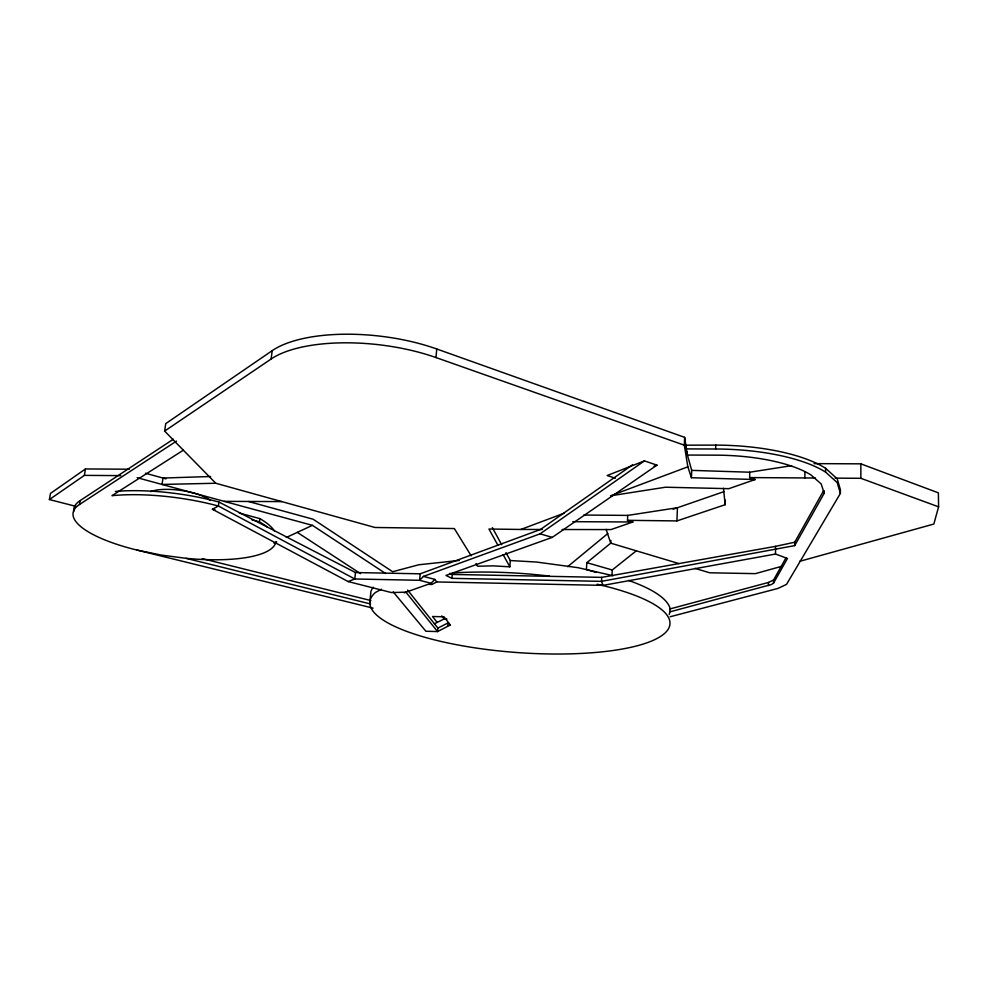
<?xml version="1.0" encoding="UTF-8"?>
<svg xmlns="http://www.w3.org/2000/svg" width="988" height="988" viewBox="0 0 988 988"><rect width="100%" height="100%" fill="white"/><g stroke="black" fill="none" stroke-linecap="round" stroke-linejoin="round"><path stroke-width="1.48" d="M670.099 616.759L777.889 588.453L786.522 584.377L840.38 493.42L840.393 489.715L837.231 478.847L825.61 468.3A118.387 40.693 1.4 0 0 715.794 445.106L685.882 445.18M615.388 478.229L607.151 475.537L644.435 460.89L656.958 465.138L552.23 537.398L445.996 575.424L451.874 578.351L601.519 581.352L794.685 545.623L824.19 493.284L824.202 490.814M840.38 493.42L837.219 482.613L825.585 472.116L825.61 468.3M804.85 477.933L804.924 472.19M794.685 545.623L794.723 542.239L823.486 490.9M794.723 542.239L775.518 546.352L775.531 554.046L787.448 558.467L773.542 583.13L771.566 584.476L669.852 611.868L669.234 614.511M768.417 585.588L768.479 582.451L773.592 579.981L786.028 557.775M773.542 583.13L773.592 579.981M471.177 555.824L454.332 528.555L374.958 527.481L215.767 483.256L164.626 431.089L165.749 423.617L272.206 350.654A115.473 45.769 6.6 0 1 436.758 348.986L684.635 437.351L684.338 445.205L687.833 466.818L610.559 495.803L665.48 487.22L728.835 488.677L755.215 479.513L749.633 477.575L749.756 472.215L791.573 465.669M676.916 520.923L677.435 507.733L627.726 515.403L627.491 520.318L676.916 520.923L725.192 504.695L725.328 500.15M825.585 472.116A118.474 40.471 1.4 0 0 715.67 448.997L715.794 445.106M755.215 479.513L691.439 477.735L691.699 470.374L687.487 455.233M824.19 493.284L821.201 483.959L810.963 474.944A102.616 35.025 1.4 0 0 716.362 455.159L686.858 455.048L686.018 445.032M686.858 455.048L686.993 451.207L687.068 452.59L686.969 451.973M669.852 611.868L669.963 608.929L768.479 582.451M610.88 540.374L610.732 543.165L586.835 562.666L586.427 569.607L596.332 572.423M611.955 575.485L612.239 569.99L636.297 550.822M775.518 546.352L601.741 577.363L601.519 581.352L603.051 585.378L775.531 554.046M475.981 563.617L477.587 566.223L493.296 565.865L509.845 566.816L510.314 560.542L505.992 552.638M451.874 578.351L452.208 574.436L449.861 573.262M407.624 590.083L437.882 628.084L437.573 631.567L425.877 631.246L393.224 591.911M632.542 464.805L540.399 529.519L420.221 573.818L419.616 580.302L431.027 583.291L431.88 584.439L436.758 581.944L603.051 585.378M684.338 445.205L435.955 357.545L436.758 348.986M369.796 602.569L370.994 591.022L373.069 587.168M218.928 502.04L355.47 572.546L354.791 578.98L348.122 581.562L212.408 509.252L218.385 506.017L218.928 502.04A102.344 29.739 8.1 0 0 115.374 491.444M267.303 527.098A102.431 29.529 8 0 0 259.498 521.886L259.807 518.589L239.244 513.056M164.626 431.089L271.107 359.027L272.206 350.654M373.118 608.151L137.011 550.081A102.431 29.529 8 0 1 79.497 504.498L80.152 500.595L173.32 439.228M76.187 506.424L49.4 499.558L84.388 475.376L85.462 468.954L129.342 469.214M49.4 499.558L50.462 493.432L85.462 468.954M669.938 609.522L670.148 608.657A150.127 40.582 4.2 0 0 628.566 580.438M814.075 463.619L860.844 463.841L938.365 492.839L938.6 506.844L933.833 524.048L799.588 561.357M644.435 460.89L540.103 533.829L423.481 576.387L419.616 580.302L354.791 578.98L218.385 506.017A102.431 29.529 8 0 0 111.953 495.692L183.274 450.244M431.027 583.291L434.905 579.4L436.758 581.944M567.618 566.704L607.842 533.52M79.497 504.498L176.494 441.105M381.454 589.231L375.341 592.541A150.497 39.594 4.2 0 0 466.744 646.547A150.497 39.594 4.2 0 0 655.007 639.495A150.497 39.594 4.2 0 0 597.184 584.229M437.178 622.403L432.534 616.512L444.032 616.796L450.306 625.021L437.573 631.567L405.932 592.183L391.421 592.553L348.122 581.562M437.882 628.084L448.54 622.699M434.436 623.749L444.489 618.834L443.575 618.649L446.934 619.068M273.972 543.215L276.714 541.943M286.31 537.472L312.418 525.344L385.653 573.522M654.081 466.25L656.958 465.138M497.89 545.215L488.937 529.025L520.849 529.457L563.987 513.266M404.178 592.837L428.026 584.353L431.88 584.439M627.491 520.318L632.851 521.997L610.979 529.58L562.098 529.519M673.124 509.228L724.179 491.555M781.891 566.272L755.338 573.645L709.73 572.793L695.046 568.396M210.592 476.512L162.983 478.044L162.02 484.441L215.767 483.256M459.21 560.431L418.813 564.766L392.668 571.731L313.134 519.231L248.544 501.521M520.849 529.457L542.239 529.482M685.87 448.91L715.67 448.997M224.202 501.361L281.778 501.595M572.805 521.676L632.851 521.997M749.633 477.575L815.446 478.007M835.119 478.13L860.857 478.303L938.6 506.844M84.388 475.376L120.746 475.623M583.797 515.032L627.726 515.403M355.47 572.546L420.221 573.818M452.208 574.436L601.741 577.363M447.478 624.947L450.306 625.021M691.699 470.374L749.756 472.215M510.314 560.542L536.595 562.049L578.054 567.692L613.091 575.695M137.011 550.081L161.254 555.058L186.201 558.344A102.431 29.529 8 0 0 275.911 541.93M202.207 558.615L370.895 600.568M186.04 558.319L370.574 603.964M423.481 576.387L434.905 579.4M212.408 509.252L215.273 510.018M251.94 519.836L259.387 521.837M137.147 477.686L312.418 525.344M145.458 473.24L165.935 478.859M586.835 562.666L612.239 569.99M540.103 533.829L552.23 537.398M678.892 563.568L610.732 543.165L606.113 529.346M259.807 518.589L259.918 518.638A102.357 29.702 8.1 0 1 274.442 530.988M297.289 532.371L360.558 573.645M441.772 615.894L444.155 619.007M503.127 554.663L509.845 566.816M492.345 527.592L501.682 544.721M687.833 466.818L691.439 477.735M684.635 437.351L685.981 445.81M723.451 488.282L725.192 504.695M860.844 463.841L860.857 478.303M271.107 359.027A115.67 45.275 6.6 0 1 435.955 357.545M150.645 491.616A33.876 10.325 8.2 0 1 181.508 490.517A33.876 10.325 8.2 0 1 210.296 500.484M452.319 573.003A150.497 39.594 4.2 0 1 549.39 576.103M73.779 511.586A102.344 29.739 8.1 0 1 80.152 500.595"/></g></svg>
